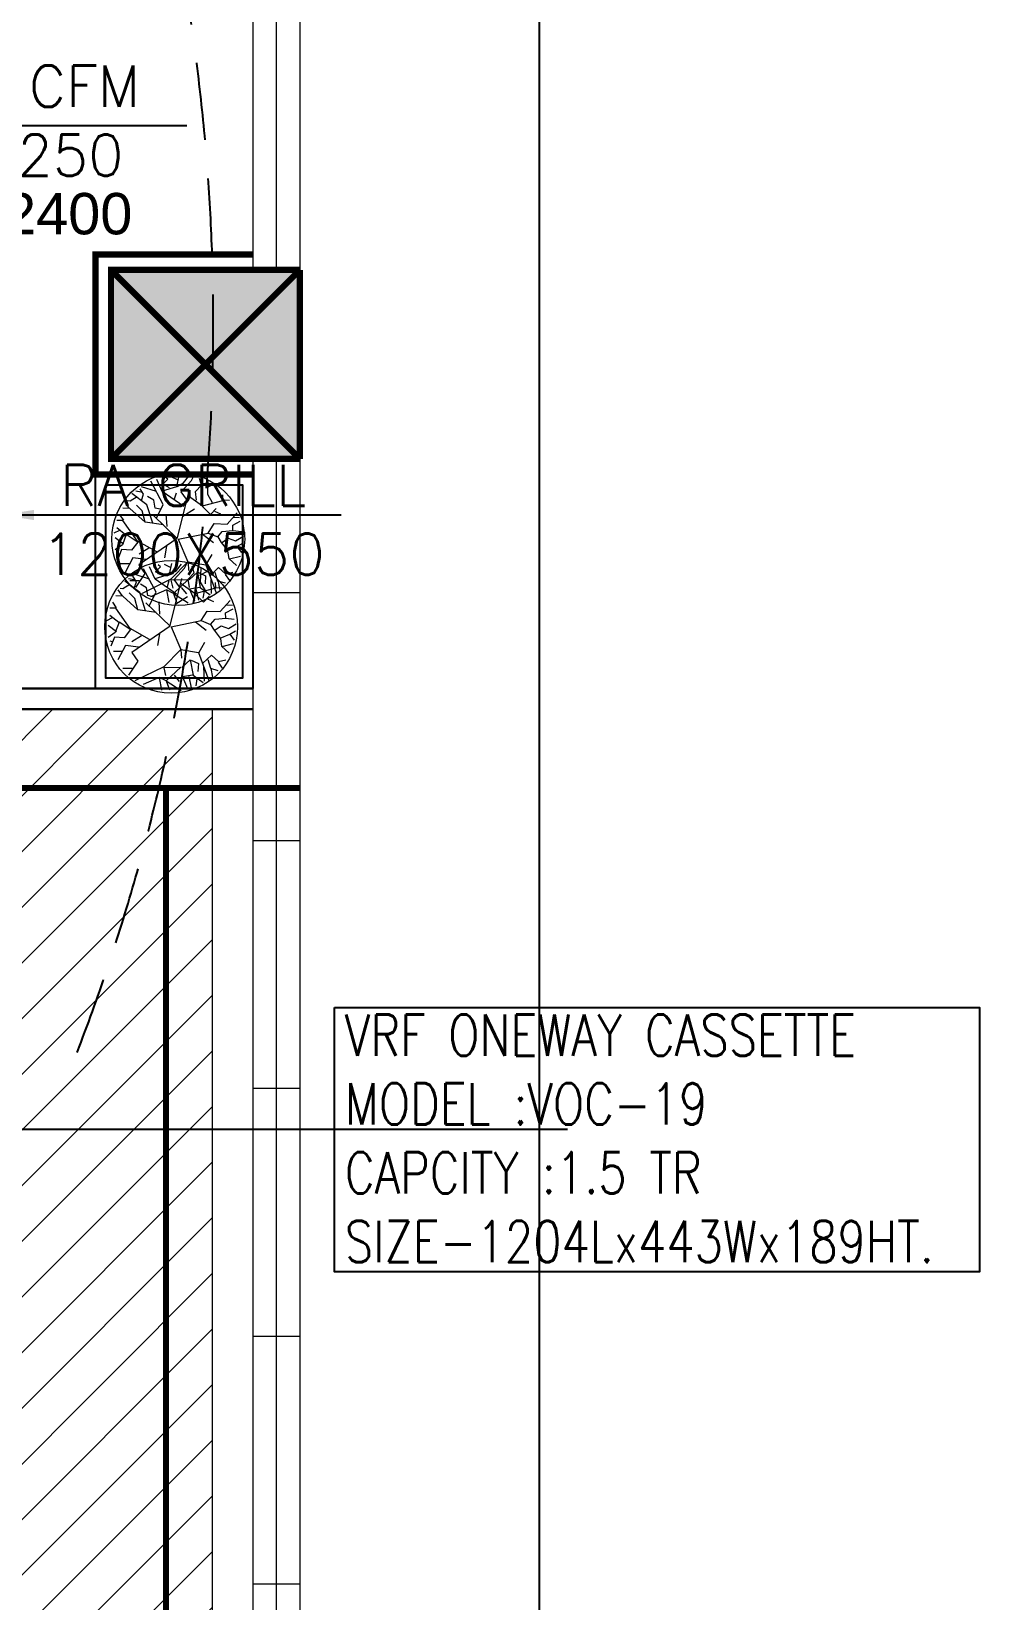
# Model space of a CAD drawing. Header units: millimetres. Extents: x 148480 to 578986, y 39883 to 155062.
# Drawn here: x 255818 to 260410, y 126428 to 134026 of the extents above; entities that cross this region are included whole.
import ezdxf

# ---------------------------------------------------------------- set-up
doc = ezdxf.new("R2010")
doc.units = ezdxf.units.MM
for name, pattern in [('CENTER', [2, 1.25, -0.25, 0.25, -0.25]), ('CONTINOUS', [0]), ('CONTINU', [0]), ('HIDDEN', [0.375, 0.25, -0.125])]:
    doc.linetypes.add(name, pattern=pattern)
for name, color, linetype in [('CEN', 252, 'CENTER'), ('Flooring', 44, 'Continuous'), ('FRESH AIRDUCT', 3, 'Continuous'), ('Hatch 01_UC', 7, 'Continuous'), ('HVAC TEXT', 7, 'Continuous'), ('HVAC-SECTIONS', 7, 'Continuous'), ('I - MODULAR', 44, 'Continuous'), ('Layer2', 4, 'Continuous'), ('Layer4', 6, 'Continuous'), ('M-HVAC VRV PIPE', 4, 'Continuous'), ('M-HVAC-ELEPTICAL DUCT', 6, 'Continuous'), ('M-HVAC-TEXT', 7, 'Continuous')]:
    doc.layers.add(name, color=color, linetype=linetype)
doc.layers.add('glass', color=7, linetype='Continuous', lineweight=0, true_color=0x0000d6)
doc.layers.add('I-01$0$i-plants', color=7, linetype='Continuous', lineweight=13, true_color=0x86b300)
doc.layers.add('I-PART-GYP', color=6, linetype='Continuous', lineweight=30)
doc.layers.add('M-HVAC-EQUIP TEXT', color=7, linetype='Continuous', lineweight=0)
doc.styles.add('Arial_3', font='arial.ttf', dxfattribs={"height": 20.669291})
doc.styles.add('R', font='romans.shx')
doc.styles.add('ROMAND', font='romand__.ttf')
doc.styles.get("Standard").update_dxf_attribs({"font": 'arial.ttf'})
doc.dimstyles.new('Vayucon', dxfattribs={"dimtxt": 200, "dimasz": 150, "dimexe": 0, "dimexo": 0, "dimgap": 9e-05, "dimtad": 1, "dimdec": 0, "dimrnd": 5, "dimzin": 0, "dimdsep": 46, "dimtxsty": 'ROMAND', "dimcen": 90, "dimclrd": 42, "dimclre": 8, "dimclrt": 7, "dimadec": 0, "dimazin": 0, "dimtfac": 1, "dimtdec": 0, "dimtofl": 0, "dimtmove": 1, "dimatfit": 0, "dimfxl": 1, "dimtolj": 1, "dimtzin": 0, "dimarcsym": 0})

# ---------------------------------------------------------------- blocks, each defined once
blk = doc.blocks.new('GFC1')
at = {"layer": 'Hatch 01_UC', "linetype": 'Continuous'}
h = blk.add_hatch(color=8, dxfattribs=at)
h.dxf.hatch_style = 1
h.paths.add_polyline_path([(329750.9, 132941.7), (328835.9, 132941.7), (328835.9, 133856.7), (329750.9, 133856.7)])
at = {"layer": 'CEN', "color": 8, "linetype": 'Continuous', "lineweight": 0}
for p, q in [((328835.9, 132941.7), (328835.9, 133856.7)), ((328835.9, 133856.7), (329750.9, 133856.7)), ((328835.9, 133856.7), (329750.9, 133856.7)), ((328835.9, 132941.7), (328835.9, 133856.7)), ((329750.9, 132941.7), (328835.9, 133856.7)), ((329750.9, 133856.7), (328835.9, 132941.7)), ((329750.9, 133856.7), (329750.9, 132941.7)), ((329750.9, 132941.7), (328835.9, 132941.7)), ((329750.9, 132941.7), (328835.9, 132941.7))]:
    blk.add_line(p, q, dxfattribs=at)
at = {"layer": 'CEN', "color": 8, "linetype": 'HIDDEN', "lineweight": 0, "ltscale": 1500}
for points in [[(329752.1, 135448.5), (327482.2, 135448.5), (327482.2, 131348.5), (329752.2, 131348.5)], [(329102.2, 125485.2), (329102.2, 131348.5)]]:
    blk.add_lwpolyline(points, dxfattribs=at)
at = {"layer": 'CEN', "color": 8, "linetype": 'Continuous', "lineweight": 0}
for points in [[(329522.2, 132866.7), (328760.9, 132866.7), (328760.9, 133931.7), (329522.2, 133931.7)], [(329522.2, 132941.7), (328835.9, 132941.7), (328835.9, 133856.7), (329522.2, 133856.7)]]:
    blk.add_lwpolyline(points, dxfattribs=at)
at = {"layer": 'DEFPOINTS', "color": 8, "linetype": 'Continuous'}
blk.add_lwpolyline([(330908.9, 62386.8), (289636.8, 62386.8), (289636.8, 144736.9), (330908.9, 144736.9)], close=True, dxfattribs=at)
at = {"layer": 'Flooring', "color": 8, "linetype": 'HIDDEN', "ltscale": 1500}
blk.add_lwpolyline([(328672.2, 130068.3, 1.540604), (310717.1, 129143.3, 0.119203), (311634.4, 128071.9, -0.704413), (307490.1, 113767.5)], format="xyb", dxfattribs=at)
at = {"layer": 'glass', "color": 8, "linetype": 'Continuous'}
for p, q in [((329522.2, 142981.2), (329522.2, 133856.7)), ((329636.5, 142981.2), (329636.5, 133856.7)), ((329750.9, 142981.2), (329750.9, 133856.7)), ((329522.2, 132941.7), (329522.2, 123893.3)), ((329636.5, 132941.7), (329636.5, 123893.3)), ((329750.9, 132941.7), (329750.9, 123893.3)), ((329750.9, 132293.3), (329522.2, 132293.3)), ((329750.9, 131093.3), (329522.2, 131093.3)), ((329750.9, 129893.3), (329522.2, 129893.3)), ((329750.9, 128693.3), (329522.2, 128693.3)), ((329750.9, 127493.3), (329522.2, 127493.3))]:
    blk.add_line(p, q, dxfattribs=at)
at = {"layer": 'I - MODULAR', "color": 8, "linetype": 'Continuous'}
for points in [[(328760.9, 132866.7), (329522.2, 132866.7), (329522.2, 131829.5), (328760.9, 131829.5)], [(328810.9, 132816.7), (329472.2, 132816.7), (329472.2, 131879.5), (328810.9, 131879.5)]]:
    blk.add_lwpolyline(points, close=True, dxfattribs=at)
at = {"layer": 'I-01$0$i-plants', "color": 8}
for p, q in [((329057.1, 132784), (328983.2, 132807.1)), ((329089.5, 132721.2), (329028.7, 132834.2)), ((329083.9, 132783.9), (329057.4, 132842.8)), ((329085.4, 132786.9), (329154.9, 132807.7)), ((329086.8, 132819.5), (329111, 132843)), ((329118.7, 132802.5), (329086.8, 132819.5)), ((329111, 132843), (329099.2, 132852.9)), ((329158.5, 132841), (329130.1, 132854)), ((329154.9, 132807.7), (329166.2, 132859.6)), ((329157.1, 132808.4), (329187.5, 132825.6)), ((329176.1, 132782.2), (329226.5, 132837.3)), ((329187.5, 132825.6), (329211.7, 132857)), ((329226.5, 132837.3), (329238.9, 132862.6)), ((329244.9, 132783.8), (329273.8, 132814)), ((329273.8, 132814), (329264.2, 132846.2)), ((329301.4, 132803.6), (329338.1, 132822.7)), ((329304.8, 132769.9), (329306.9, 132837.4)), ((328924.8, 132704), (328905, 132732.8)), ((328928.4, 132737.3), (328914.5, 132738.4)), ((328962.3, 132758.1), (328928.4, 132737.3)), ((329009.7, 132718.9), (328937.3, 132774.6)), ((328982.4, 132780.4), (328956, 132785.9)), ((328994.2, 132770.5), (328977.2, 132797.6)), ((328983.2, 132740.3), (328994.2, 132770.5)), ((329042.8, 132742.2), (329013, 132759.9)), ((329049.8, 132704), (329042.8, 132742.2)), ((329188.7, 132710.7), (329083.9, 132783.9)), ((329143.9, 132748.2), (329153, 132777.8)), ((329158, 132559.6), (329214.3, 132787.1)), ((329202.3, 132746.9), (329176.1, 132782.2)), ((329210.8, 132762.9), (329279.2, 132713.8)), ((329250.5, 132742.6), (329244.9, 132783.8)), ((329279.2, 132713.8), (329378.3, 132741)), ((329328.4, 132728.5), (329304.8, 132769.9)), ((329378.3, 132741), (329377.2, 132767.2)), ((329377.6, 132743.3), (329409.2, 132742.2)), ((328898, 132645.1), (328878.9, 132671.5)), ((328927.8, 132702.1), (328893.9, 132702.9)), ((329001.1, 132635.6), (328927.8, 132702.1)), ((328987, 132690.5), (328958.9, 132717.1)), ((329001.1, 132635.6), (328987, 132690.5)), ((329038.4, 132630.9), (329009.7, 132718.9)), ((329156.6, 132556.4), (329040.2, 132668.9)), ((329074.1, 132697.9), (329049.8, 132704)), ((329055.7, 132654.9), (329089.5, 132721.2)), ((329108, 132614.3), (329103.5, 132674.5)), ((329184.7, 132664.2), (329240.9, 132699.8)), ((329277.3, 132713.2), (329318.5, 132672.1)), ((329318.5, 132672.1), (329345.4, 132701.4)), ((329338, 132688.6), (329366.4, 132675.6)), ((329399, 132626.6), (329447.5, 132681.2)), ((329429.5, 132659.8), (329459, 132657.7)), ((328876.8, 132595.9), (328849.6, 132582.4)), ((328908.4, 132573.2), (328864.3, 132608.1)), ((328893.7, 132643.8), (328865, 132643.3)), ((328909.6, 132576), (328891.5, 132525.3)), ((328963.9, 132544.2), (328893.7, 132643.8)), ((328962.6, 132541), (328909.6, 132576)), ((329089.9, 132622.3), (329001.1, 132635.6)), ((329161.9, 132553.3), (329307.2, 132582.8)), ((329280, 132577.5), (329332.2, 132536.9)), ((329307.2, 132582.8), (329335.9, 132628.9)), ((329307.2, 132582.8), (329353.2, 132564.4)), ((329335.9, 132628.9), (329399, 132626.6)), ((329353.2, 132564.4), (329374.5, 132589.6)), ((329374.5, 132589.6), (329426.6, 132594.6)), ((329425.5, 132621.1), (329462.3, 132639.9)), ((329426.6, 132594.6), (329425.5, 132621.1)), ((329426.6, 132594.6), (329467.9, 132590.7)), ((328896.8, 132529.4), (328856.3, 132560)), ((328891.5, 132525.3), (328856.3, 132501.3)), ((328887.2, 132502.4), (328870.7, 132460)), ((328934.6, 132500.4), (328887.2, 132502.4)), ((328965.4, 132539.3), (328934.6, 132500.4)), ((329057.7, 132492), (328963.9, 132544.2)), ((329156.6, 132556.4), (328971.7, 132428.9)), ((329018.8, 132509.7), (328972.1, 132479.8)), ((329105.1, 132519.7), (329095.3, 132463)), ((329161.9, 132553.3), (329208.5, 132443.2)), ((329353.2, 132564.4), (329370.1, 132537.3)), ((329370.1, 132537.3), (329399.9, 132498.1)), ((329370.8, 132535), (329403.9, 132558.4)), ((329399.9, 132498.1), (329445.5, 132517.1)), ((329403.9, 132558.4), (329439.3, 132544.6)), ((329439.3, 132544.6), (329477.4, 132567)), ((329445.5, 132517.1), (329474, 132533.8)), ((329445.5, 132517.1), (329467.3, 132488.6)), ((328878, 132480.9), (328866.2, 132482.7)), ((328925.5, 132433.6), (328882.9, 132434)), ((328941.6, 132462.5), (328904.6, 132392.3)), ((329004.1, 132454.4), (328941.6, 132462.5)), ((328971.7, 132428.8), (329000.1, 132386.3)), ((329076.3, 132418.9), (329064.5, 132428.8)), ((329123.8, 132416.8), (329095.4, 132429.9)), ((329120.2, 132383.6), (329131.5, 132435.4)), ((329208.5, 132443.2), (329126.3, 132359.8)), ((329152.9, 132401.5), (329177.1, 132432.8)), ((329191.8, 132413.2), (329204.3, 132438.5)), ((329208.5, 132443.2), (329295.2, 132429.2)), ((329209.2, 132440.9), (329212.2, 132401.5)), ((329239.2, 132389.9), (329229.6, 132422)), ((329295.2, 132429.2), (329345, 132293.8)), ((329296, 132426.7), (329325.4, 132478.3)), ((329400.6, 132495.5), (329406.6, 132459.8)), ((329406.6, 132459.8), (329443.8, 132425.4)), ((329409.5, 132458.2), (329463.5, 132471.6)), ((328975, 132294.7), (328902.6, 132350.5)), ((328947.8, 132356.2), (328921.3, 132361.7)), ((328972.6, 132351.2), (328928.1, 132351.3)), ((328959.6, 132346.3), (328942.6, 132373.4)), ((329022.4, 132359.9), (328948.6, 132383)), ((328948.6, 132316.1), (328959.6, 132346.3)), ((329000.1, 132386.3), (328955.4, 132319.2)), ((329126.3, 132359.8), (328986.3, 132290.9)), ((329054.8, 132297.1), (328994.1, 132410.1)), ((329049.3, 132359.8), (329022.7, 132418.7)), ((329154.1, 132286.5), (329049.3, 132359.8)), ((329050.7, 132362.7), (329120.2, 132383.6)), ((329052.2, 132395.3), (329076.3, 132418.9)), ((329084.1, 132378.4), (329052.2, 132395.3)), ((329109.2, 132324), (329118.3, 132353.6)), ((329122.4, 132384.2), (329152.9, 132401.5)), ((329123.3, 132135.5), (329179.6, 132362.9)), ((329125.1, 132356.6), (329209.6, 132357.9)), ((329125.8, 132354.4), (329134.8, 132316.7)), ((329209.6, 132357.9), (329138.1, 132290.8)), ((329141.4, 132358.1), (329191.8, 132413.2)), ((329167.7, 132322.8), (329141.4, 132358.1)), ((329210.2, 132359.6), (329239.2, 132389.9)), ((329215.8, 132318.5), (329210.2, 132359.6)), ((329214.5, 132356.6), (329254.8, 132393.1)), ((329254.8, 132393.1), (329268.1, 132319.2)), ((329259.6, 132391.7), (329293.8, 132375.1)), ((329266.8, 132379.4), (329303.5, 132398.6)), ((329270.1, 132345.8), (329272.3, 132413.3)), ((329293.7, 132304.4), (329270.1, 132345.8)), ((329293.8, 132375.1), (329291.7, 132336.9)), ((329315.8, 132376.4), (329357.4, 132415.7)), ((329318.8, 132358.5), (329321.5, 132289.6)), ((329339.4, 132394), (329352, 132352.2)), ((329352, 132352.2), (329388.6, 132342)), ((329354.8, 132350.6), (329362.3, 132310)), ((329357.4, 132415.7), (329391.2, 132385.5)), ((329389.7, 132382.6), (329409.6, 132353.6)), ((329391.2, 132385.5), (329426.5, 132393.6)), ((328893.1, 132277.9), (328859.3, 132278.8)), ((328890.2, 132279.9), (328870.4, 132308.6)), ((328893.8, 132313.1), (328879.9, 132314.3)), ((328966.4, 132211.5), (328893.1, 132277.9)), ((328927.6, 132333.9), (328893.8, 132313.1)), ((328952.3, 132266.3), (328924.3, 132292.9)), ((329003.8, 132206.8), (328975, 132294.7)), ((329008.1, 132318.1), (328978.4, 132335.7)), ((329015.2, 132279.9), (329008.1, 132318.1)), ((329039.4, 132273.7), (329015.2, 132279.9)), ((329021.1, 132230.7), (329054.8, 132297.1)), ((329104.2, 132307.6), (329027.1, 132273.8)), ((329138.1, 132290.8), (329104.2, 132307.6)), ((329104.2, 132307.6), (329115.7, 132246.6)), ((329138.1, 132290.8), (329209.8, 132245.5)), ((329138.1, 132290.8), (329153.5, 132247.4)), ((329150, 132240), (329206.3, 132275.7)), ((329176.1, 132338.8), (329244.5, 132289.6)), ((329176.6, 132318.7), (329201.4, 132288.2)), ((329266, 132318.6), (329216.8, 132311.6)), ((329216.8, 132311.6), (329240.6, 132254.7)), ((329242.6, 132289), (329283.8, 132248)), ((329244.5, 132289.6), (329343.6, 132316.9)), ((329247.6, 132313.1), (329259.8, 132257.7)), ((329268.1, 132319.2), (329317, 132283)), ((329286.9, 132300.8), (329281.4, 132267)), ((329283.8, 132248), (329310.7, 132277.3)), ((329343.6, 132316.9), (329342.5, 132343.1)), ((329342.9, 132319.1), (329374.5, 132318)), ((328859, 132219.6), (328830.3, 132219.1)), ((328863.4, 132220.9), (328844.2, 132247.4)), ((328929.3, 132120.1), (328859, 132219.6)), ((328966.4, 132211.5), (328952.3, 132266.3)), ((329055.3, 132198.2), (328966.4, 132211.5)), ((329121.9, 132132.2), (329005.6, 132244.8)), ((329073.3, 132190.2), (329068.8, 132250.4)), ((329272.6, 132158.7), (329301.2, 132204.8)), ((329301.2, 132204.8), (329364.4, 132202.5)), ((329303.3, 132264.5), (329331.7, 132251.4)), ((329364.4, 132202.5), (329412.9, 132257)), ((329390.8, 132197), (329427.6, 132215.8)), ((329392, 132170.4), (329390.8, 132197)), ((329394.8, 132235.7), (329424.3, 132233.6)), ((328842.2, 132171.7), (328815, 132158.3)), ((328862.1, 132105.2), (328821.7, 132135.9)), ((328873.7, 132149), (328829.7, 132183.9)), ((328874.9, 132151.9), (328856.8, 132101.2)), ((328927.9, 132116.8), (328874.9, 132151.9)), ((329023, 132067.9), (328929.3, 132120.1)), ((329121.9, 132132.2), (328937, 132004.7)), ((329127.2, 132129.1), (329272.6, 132158.7)), ((329127.2, 132129.1), (329173.9, 132019.1)), ((329245.3, 132153.3), (329297.6, 132112.8)), ((329272.6, 132158.7), (329318.5, 132140.3)), ((329318.5, 132140.3), (329339.8, 132165.4)), ((329318.5, 132140.3), (329335.5, 132113.2)), ((329336.2, 132110.9), (329369.2, 132134.3)), ((329339.8, 132165.4), (329392, 132170.4)), ((329369.2, 132134.3), (329404.6, 132120.5)), ((329392, 132170.4), (329433.2, 132166.5)), ((329404.6, 132120.5), (329442.7, 132142.9)), ((328856.8, 132101.2), (328821.6, 132077.1)), ((328843.3, 132056.8), (328831.6, 132058.6)), ((328852.5, 132078.3), (328836.1, 132035.9)), ((328900, 132076.3), (328852.5, 132078.3)), ((328930.7, 132115.2), (328900, 132076.3)), ((328984.1, 132085.6), (328937.4, 132055.6)), ((329070.5, 132095.6), (329060.6, 132038.9)), ((329261.4, 132002.5), (329290.7, 132054.1)), ((329335.5, 132113.2), (329365.2, 132074)), ((329365.2, 132074), (329410.8, 132093)), ((329366, 132071.4), (329372, 132035.7)), ((329374.8, 132034.1), (329428.9, 132047.4)), ((329410.8, 132093), (329439.4, 132109.7)), ((329410.8, 132093), (329432.6, 132064.5)), ((328890.8, 132009.5), (328848.3, 132009.8)), ((328906.9, 132038.4), (328869.9, 131968.2)), ((328969.5, 132030.3), (328906.9, 132038.4)), ((328937.1, 132004.6), (328965.4, 131962.2)), ((329173.9, 132019.1), (329091.6, 131935.7)), ((329173.9, 132019.1), (329260.6, 132005.1)), ((329174.6, 132016.8), (329177.5, 131977.4)), ((329179.8, 131932.4), (329220.2, 131968.9)), ((329220.2, 131968.9), (329233.5, 131895.1)), ((329225, 131967.5), (329259.2, 131950.9)), ((329260.6, 132005.1), (329310.4, 131869.7)), ((329281.2, 131952.2), (329322.7, 131991.6)), ((329304.8, 131969.9), (329317.3, 131928)), ((329322.7, 131991.6), (329356.5, 131961.4)), ((329356.5, 131961.4), (329391.8, 131969.5)), ((329372, 132035.7), (329409.1, 132001.2)), ((328938, 131927.1), (328893.4, 131927.1)), ((328965.4, 131962.2), (328920.8, 131895)), ((329091.6, 131935.7), (328951.6, 131866.8)), ((329090.5, 131932.5), (329175, 131933.8)), ((329091.2, 131930.2), (329100.1, 131892.6)), ((329175, 131933.8), (329103.5, 131866.7)), ((329142, 131894.5), (329166.7, 131864.1)), ((329231.3, 131894.4), (329182.1, 131887.5)), ((329212.9, 131888.9), (329225.1, 131833.5)), ((329233.5, 131895.1), (329282.4, 131858.8)), ((329259.2, 131950.9), (329257.1, 131912.8)), ((329284.2, 131934.4), (329286.9, 131865.5)), ((329317.3, 131928), (329354, 131917.8)), ((329320.2, 131926.4), (329327.6, 131885.8)), ((329355.1, 131958.4), (329375, 131929.4)), ((329069.6, 131883.4), (328992.4, 131849.7)), ((329103.5, 131866.7), (329069.6, 131883.4)), ((329069.6, 131883.4), (329081, 131822.5)), ((329103.5, 131866.7), (329175.1, 131821.3)), ((329103.5, 131866.7), (329118.9, 131823.2)), ((329182.1, 131887.5), (329206, 131830.6)), ((329252.3, 131876.7), (329246.8, 131842.8))]:
    blk.add_line(p, q, dxfattribs=at)
at = {"layer": 'I-01$0$i-plants', "color": 8, "linetype": 'CONTINU'}
for centre in [(329161.9, 132553.3), (329127.2, 132129.1)]:
    blk.add_circle(centre, 321.5, dxfattribs=at)
at = {"layer": 'I-PART-GYP', "color": 8, "linetype": 'CONTINOUS'}
for p, q in [((321383.6, 131829.5), (329522.2, 131829.5)), ((321483.6, 131729.5), (329522.2, 131729.5))]:
    blk.add_line(p, q, dxfattribs=at)
blk = doc.blocks.new('celling')
at = {"layer": 'Hatch 01_UC', "linetype": 'Continuous', "lineweight": 0, "transparency": 33554597}
h = blk.add_hatch(dxfattribs=at)
h.set_pattern_fill('ANSI31', color=8, scale=60, angle=180)
h.set_pattern_definition([(225, (448118.9, 85860.92), (134.70384, -134.70384), [])])
h.paths.add_polyline_path([(331253.3, 73485.7), (339095.2, 73485.7), (339095.2, 78696.9), (331253.3, 78696.9)])
h.paths.add_polyline_path([(333127.6, 75204.9), (333127.6, 77688.9), (337217.9, 77688.9), (337217.9, 75204.9)], flags=16)
at = {"layer": 'Hatch 01_UC', "color": 8, "linetype": 'Continuous', "lineweight": 0}
blk.add_lwpolyline([(331253.3, 78696.9), (339095.2, 78696.9), (339095.2, 73485.7), (331253.3, 73485.7)], close=True, dxfattribs=at)
blk = doc.blocks.new('BEAM')
at = {"layer": 'CEN', "color": 11, "linetype": 'HIDDEN', "lineweight": 0, "ltscale": 1500, "const_width": 30}
for points in [[(389752.1, 135448.5), (387482.2, 135448.5), (387482.2, 131348.5), (389752.2, 131348.5)], [(389102.2, 125485.2), (389102.2, 131348.5)]]:
    blk.add_lwpolyline(points, dxfattribs=at)
at = {"layer": 'CEN', "color": 11, "linetype": 'Continuous', "lineweight": 0, "const_width": 30}
for points in [[(389522.2, 132866.7), (388760.9, 132866.7), (388760.9, 133931.7), (389522.2, 133931.7)], [(389522.2, 132941.7), (388835.9, 132941.7), (388835.9, 133856.7), (389522.2, 133856.7)], [(389750.9, 133856.7), (388835.9, 132941.7)], [(389750.9, 132941.7), (388835.9, 133856.7)], [(388835.9, 132941.7), (388835.9, 133856.7)], [(388835.9, 133856.7), (389750.9, 133856.7)], [(388835.9, 133856.7), (389750.9, 133856.7)], [(388835.9, 132941.7), (388835.9, 133856.7)], [(389750.9, 133856.7), (389750.9, 132941.7)], [(389750.9, 132941.7), (388835.9, 132941.7)], [(389750.9, 132941.7), (388835.9, 132941.7)]]:
    blk.add_lwpolyline(points, dxfattribs=at)
blk = doc.blocks.new('BEE')
at = {"layer": 'M-HVAC VRV PIPE', "linetype": 'Continuous'}
blk.add_blockref('BEAM', (0, 0), dxfattribs=at)

msp = doc.modelspace()

# ---------------------------------------------------------------- block references
at = {"layer": 'Layer4', "linetype": 'Continuous', "rotation": 360}
msp.add_blockref('GFC1', (-72632.4, -986), dxfattribs=at)

# ---------------------------------------------------------------- next in the draw order: linework, layer by layer
at = {"layer": 'HVAC TEXT'}
msp.add_lwpolyline([(257286.2, 129300.4), (260409.9, 129300.4), (260409.9, 128019.7), (257286.2, 128019.7)], close=True, dxfattribs=at)

# ---------------------------------------------------------------- next in the draw order: block references
at = {"layer": 'Hatch 01_UC', "color": 252, "linetype": 'Continuous', "true_color": 0x939598, "rotation": 360}
msp.add_blockref('celling', (-82402.2, 52046.6), dxfattribs=at)
at = {"layer": 'Layer2', "linetype": 'Continuous', "rotation": 360}
msp.add_blockref('BEE', (-132632.4, -986), dxfattribs=at)

# ---------------------------------------------------------------- next in the draw order: texts
at = {"layer": 'HVAC TEXT', "insert": (257336.2, 129266.5), "char_height": 200, "width": 4668.514, "attachment_point": 1, "style": 'Arial_3'}
msp.add_mtext('\\pxql;{\\Fsimplex.shx|c0;\\W0.8;\\C0;VRF ONEWAY CASSETTE\\PMODEL :VOC-19\\PCAPCITY :1.5 TR\\PSIZE-1204Lx443Wx189HT. }', dxfattribs=at)
at = {"layer": 'M-HVAC-ELEPTICAL DUCT', "insert": (254987.3, 133243.1, 1198.1), "char_height": 200, "attachment_point": 1}
msp.add_mtext('BOD-2400', dxfattribs=at)
at = {"layer": 'M-HVAC-TEXT', "color": 7, "char_height": 200, "width": 13359.771, "attachment_point": 2, "style": 'R'}
for s, insert in [('3100 CFM\\P963X250', (255664.4, 133859.7, 0)), ('RA GRILL \\P1200X550', (256553, 131927.8))]:
    msp.add_mtext(s, dxfattribs=dict(at, insert=insert))

# ---------------------------------------------------------------- next in the draw order: leaders
at = {"layer": 'FRESH AIRDUCT', "linetype": 'Continuous'}
msp.add_leader([(255680.1, 131684.2, 0), (257317.9, 131684.2, 0)], dimstyle='Vayucon', override={"dimgap": 9e-05, "dimtad": 0}, dxfattribs=at)
at = {"layer": 'HVAC-SECTIONS', "color": 0, "linetype": 'Continuous'}
msp.add_leader([(254701, 133569.3, 0), (256570.2, 133569.3, 0)], dimstyle='Vayucon', override={"dimgap": 9e-05, "dimtad": 0}, dxfattribs=at)
at = {"layer": 'M-HVAC-EQUIP TEXT', "linetype": 'Continuous'}
msp.add_leader([(253915.7, 130173.7), (253915.7, 128711.4), (258413.8, 128711.4)], dimstyle='Vayucon', override={"dimgap": 9e-05, "dimtad": 0}, dxfattribs=at)

doc.saveas('drawing.dxf')
